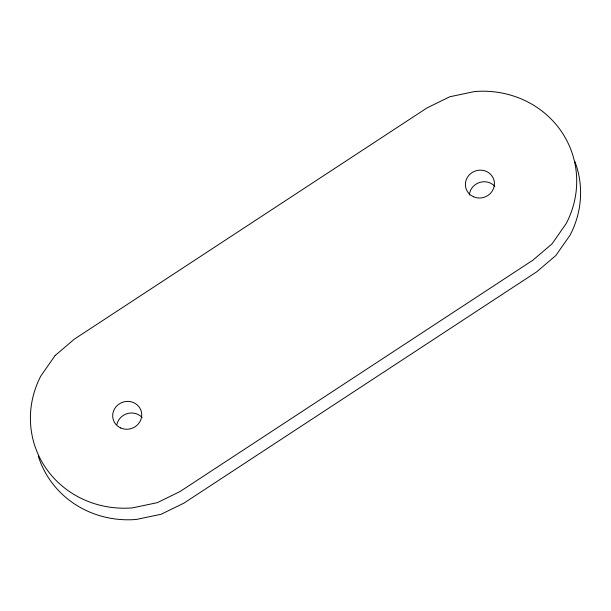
<?xml version="1.0" encoding="UTF-8"?>
<svg xmlns="http://www.w3.org/2000/svg" width="611" height="611" viewBox="0 0 611 611"><rect width="100%" height="100%" fill="white"/><g stroke="black" fill="none" stroke-linecap="round" stroke-linejoin="round"><path stroke-width="0.92" d="M38.226 455.921A97.294 92.376 -18.5 0 0 136.368 519.457L161.212 514.241L183.995 503.082L536.687 271.834L555.865 255.482L570.139 235.052A97.294 92.376 -18.5 0 0 574.844 161.434M469.301 195.046A14.595 13.854 -18.5 0 1 479.268 182.574A14.595 13.854 -18.5 0 1 494.803 186.279M116.884 424.477A14.595 13.854 -18.5 0 1 127.493 413.532A14.595 13.854 -18.5 0 1 142.119 417.519M55.135 355.518L40.861 375.948A97.294 92.376 -18.5 0 0 132.495 507.871L157.333 502.654L180.115 491.488L532.807 260.248L551.993 243.896L566.26 223.466A97.294 92.376 -18.5 0 0 474.632 91.543L449.788 96.759L427.005 107.918L74.313 339.166L55.135 355.518M473.342 196.704A14.595 13.854 -18.5 0 0 494.406 182.888A14.595 13.854 -18.5 0 0 471.967 172.661A14.595 13.854 -18.5 0 0 473.342 196.704M120.65 427.944A14.595 13.854 -18.5 0 0 141.714 414.136A14.595 13.854 -18.5 0 0 119.282 403.902A14.595 13.854 -18.5 0 0 120.65 427.944"/></g></svg>
